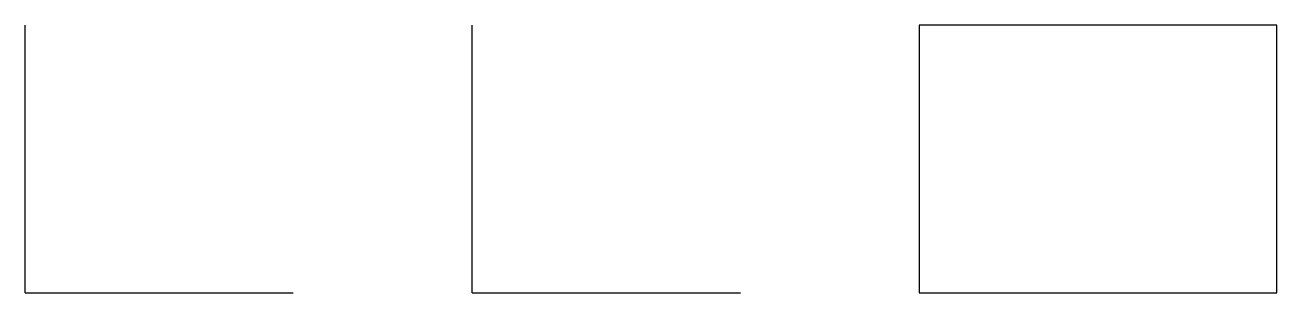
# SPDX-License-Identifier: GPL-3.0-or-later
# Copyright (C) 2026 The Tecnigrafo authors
# Model space of a CAD drawing. Header units: millimetres. Extents: x 0 to 140, y 100 to 130.
import ezdxf

# ---------------------------------------------------------------- set-up
doc = ezdxf.new("R2010")
doc.units = ezdxf.units.MM

msp = doc.modelspace()

# ---------------------------------------------------------------- linework, layer by layer
for p, q in [((0, 100), (0, 130)), ((50, 100), (50, 130)), ((0, 100), (30, 100)), ((50, 100), (80, 100))]:
    msp.add_line(p, q)
msp.add_lwpolyline([(100, 100), (140, 100), (140, 130), (100, 130)], close=True)

doc.saveas('drawing.dxf')
